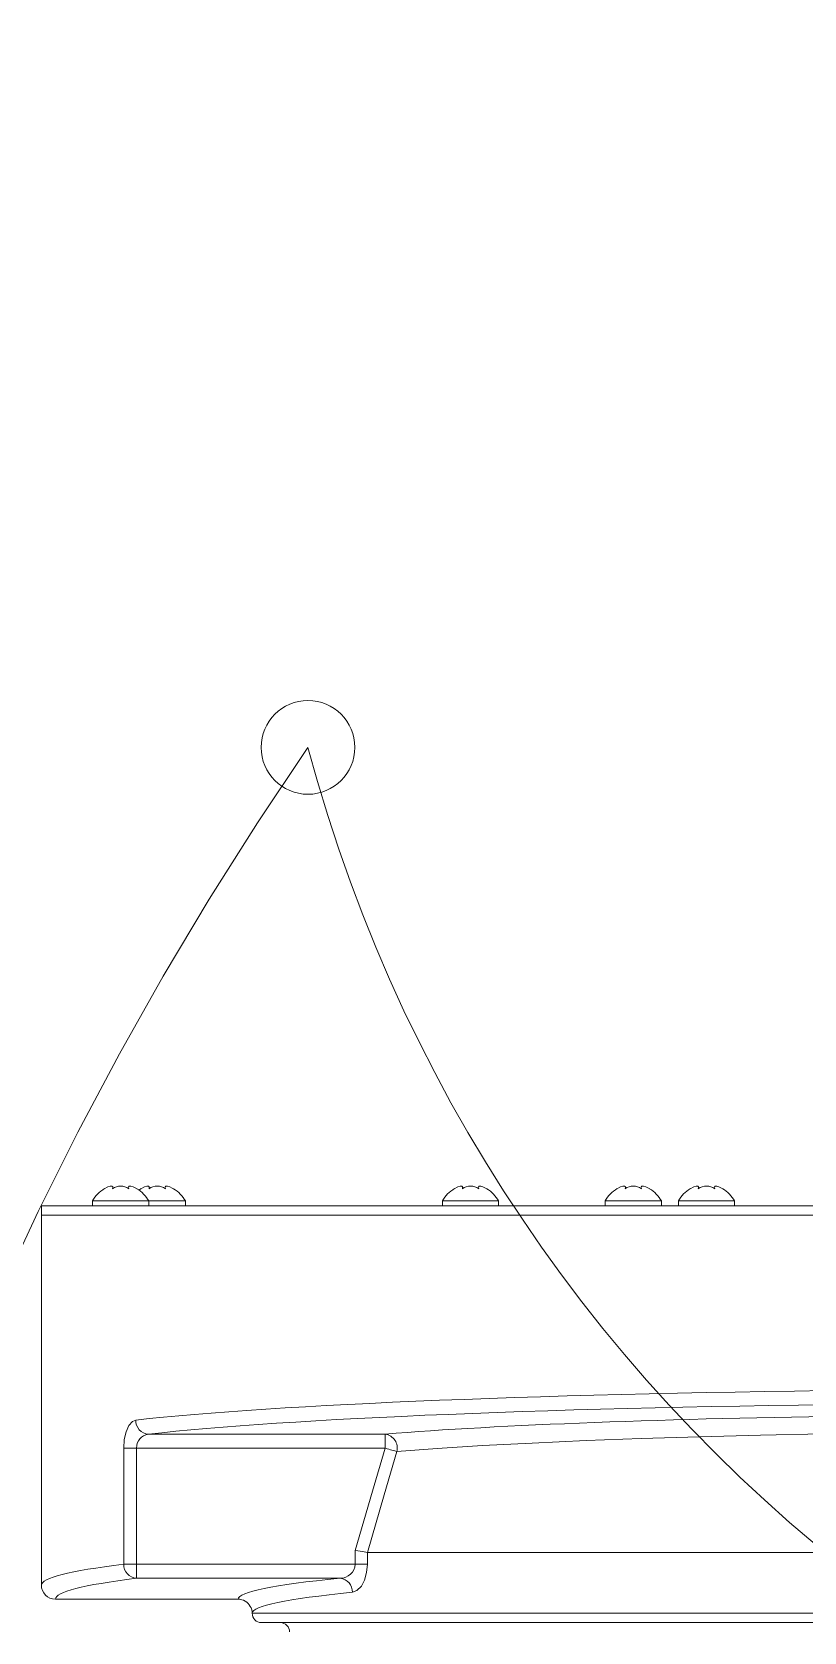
# Model space of a CAD drawing. Header units: millimetres. Extents: x 20 to 768, y 29 to 540.
# Drawn here: x 164.8 to 181.28, y 351 to 385.15 of the extents above; entities that cross this region are included whole.
import ezdxf

# ---------------------------------------------------------------- set-up
doc = ezdxf.new("R2010")
doc.units = ezdxf.units.MM
doc.linetypes.add('CENTERX2', pattern=[20.32, 12.7, -2.54, 2.54, -2.54])

msp = doc.modelspace()

# ---------------------------------------------------------------- linework, layer by layer
at = {"color": 7, "linetype": 'Continuous', "lineweight": 15}
for p, q in [((166.52791, 360.465276), (166.52791, 360.490206)), ((166.862143, 360.489521), (166.862143, 360.466555)), ((166.870028, 360.460919), (166.865241, 360.489521)), ((167.309457, 360.465276), (167.309457, 360.490206)), ((167.64369, 360.489521), (167.64369, 360.466555)), ((167.651574, 360.460919), (167.646788, 360.489521)), ((173.997867, 360.465276), (173.997867, 360.490206)), ((174.332099, 360.489521), (174.332099, 360.466555)), ((174.339983, 360.460919), (174.335198, 360.489521)), ((177.472085, 360.465276), (177.472085, 360.490206)), ((177.806318, 360.489521), (177.806318, 360.466555)), ((177.814202, 360.460919), (177.809416, 360.489521)), ((179.035499, 360.465276), (179.035499, 360.490206)), ((179.369732, 360.489521), (179.369732, 360.466555)), ((179.377615, 360.460919), (179.37283, 360.489521)), ((165.002616, 360.101652), (165.002616, 359.901652)), ((165.002616, 360.101652), (183.035402, 360.101652)), ((166.095027, 360.201651), (166.095027, 360.101652)), ((167.295028, 360.201651), (166.095027, 360.201651)), ((167.295028, 360.101652), (167.295028, 360.201651)), ((168.076575, 360.201651), (167.295028, 360.201651)), ((168.076575, 360.101652), (168.076575, 360.201651)), ((173.564982, 360.201651), (173.564982, 360.101652)), ((174.764982, 360.201651), (173.564982, 360.201651)), ((174.764982, 360.101652), (174.764982, 360.201651)), ((177.039202, 360.201651), (177.039202, 360.101652)), ((178.239202, 360.201651), (177.039202, 360.201651)), ((178.239202, 360.101652), (178.239202, 360.201651)), ((178.602616, 360.201651), (178.602616, 360.101652)), ((179.802616, 360.201651), (178.602616, 360.201651)), ((179.802616, 360.101652), (179.802616, 360.201651)), ((165.002616, 359.901652), (183.035402, 359.901652)), ((165.002616, 352.002064), (165.002616, 359.901652)), ((167.288394, 355.224769), (172.344234, 355.224769)), ((172.344234, 355.224769), (172.344234, 354.92518)), ((166.760617, 352.447529), (166.760617, 354.92518)), ((166.760617, 354.92518), (167.036645, 354.92518)), ((172.344234, 354.92518), (167.036645, 354.92518)), ((167.036645, 354.92518), (167.036645, 352.447529)), ((171.704577, 352.447529), (171.704577, 352.738583)), ((171.962409, 352.701841), (171.962409, 352.447529)), ((171.965089, 352.701652), (171.962409, 352.701841)), ((171.965089, 352.701652), (186.702615, 352.701652)), ((166.760617, 352.447529), (167.036645, 352.447529)), ((167.036645, 352.447529), (171.704577, 352.447529)), ((167.036645, 352.147941), (167.036645, 352.447529)), ((171.38035, 352.147941), (167.036645, 352.147941)), ((171.704577, 352.447529), (171.962409, 352.447529)), ((169.202623, 351.701652), (165.302621, 351.701652)), ((169.502617, 351.401653), (169.502616, 351.401487)), ((169.502617, 351.401653), (186.702615, 351.401653)), ((186.702615, 351.201652), (169.702616, 351.201652))]:
    msp.add_line(p, q, dxfattribs=at)
at = {"color": 7, "linetype": 'Continuous', "lineweight": 15, "flags": 128}
for points in [[(166.345027, 360.460919), (166.423702, 360.500717), (166.47342, 360.515857), (166.509117, 360.516292), (166.525869, 360.502979), (166.525702, 360.47692), (166.520028, 360.460919)], [(166.863368, 360.500717), (166.879456, 360.515857), (166.914183, 360.516292), (166.960552, 360.502979), (167.016965, 360.47692), (167.045027, 360.460919)], [(167.134319, 360.46553), (167.094891, 360.440597), (167.085801, 360.434312)], [(167.126573, 360.460919), (167.205249, 360.500717), (167.254966, 360.515857), (167.290664, 360.516292), (167.307415, 360.502979), (167.307249, 360.47692), (167.301574, 360.460919)], [(167.644915, 360.500717), (167.661002, 360.515857), (167.695729, 360.516292), (167.742099, 360.502979), (167.798512, 360.47692), (167.826573, 360.460919)], [(173.814982, 360.460919), (173.893657, 360.500717), (173.943375, 360.515857), (173.979072, 360.516292), (173.995824, 360.502979), (173.995657, 360.47692), (173.989983, 360.460919)], [(174.333323, 360.500717), (174.349411, 360.515857), (174.384138, 360.516292), (174.430507, 360.502979), (174.48692, 360.47692), (174.514983, 360.460919)], [(177.289202, 360.460919), (177.367876, 360.500717), (177.417594, 360.515857), (177.453292, 360.516292), (177.470044, 360.502979), (177.469877, 360.47692), (177.464202, 360.460919)], [(177.807543, 360.500717), (177.82363, 360.515857), (177.858358, 360.516292), (177.904727, 360.502979), (177.961139, 360.47692), (177.989202, 360.460919)], [(178.852615, 360.460919), (178.93129, 360.500717), (178.981007, 360.515857), (179.016705, 360.516292), (179.033457, 360.502979), (179.03329, 360.47692), (179.027615, 360.460919)], [(179.370957, 360.500717), (179.387043, 360.515857), (179.421771, 360.516292), (179.468141, 360.502979), (179.524553, 360.47692), (179.552615, 360.460919)], [(167.015847, 355.524358), (166.947147, 355.497486), (166.868464, 355.409372), (166.810252, 355.277164), (166.773486, 355.111776), (166.760617, 354.92518)], [(194.924244, 355.170325), (194.387929, 355.18466), (193.285081, 355.210346), (192.151011, 355.231835), (190.980612, 355.24912), (189.787046, 355.261962), (188.579419, 355.270277), (187.366835, 355.273985), (185.931359, 355.272347), (184.498452, 355.264259), (183.083192, 355.249837), (181.700658, 355.229205), (180.356329, 355.202361), (179.054496, 355.169481), (177.808607, 355.130942), (176.632111, 355.087124), (175.483247, 355.03584), (174.419102, 354.979174), (173.451309, 354.917807), (172.591504, 354.852419)], [(171.704577, 352.738583), (172.073999, 354.004489), (172.344234, 354.92518)], [(172.591504, 354.852419), (172.32251, 353.931728), (171.965089, 352.701652)], [(172.344234, 354.92518), (172.381317, 354.914269), (172.417781, 354.903539), (172.453019, 354.893169), (172.486442, 354.883334), (172.517496, 354.874197), (172.545661, 354.865909), (172.570468, 354.858609), (172.591504, 354.852419)], [(171.704577, 352.738583), (171.706629, 352.738291), (171.810226, 352.723529), (171.897019, 352.711161), (171.962409, 352.701841)], [(171.643646, 351.848352), (171.739289, 351.884432), (171.833777, 351.980248), (171.90256, 352.111203), (171.94656, 352.269071), (171.962409, 352.447529)]]:
    msp.add_lwpolyline(points, dxfattribs=at)
at = {"color": 7, "linetype": 'Continuous', "lineweight": 15}
msp.add_circle((170.693635, 369.883416), 1, dxfattribs=at)
at = {"color": 7, "linetype": 'CENTERX2', "lineweight": 0}
for centre, radius, start, end in [((203.002615, 378.501652), 134, 299.41474731, 180), ((203.002615, 378.501652), 130.743499, 314.29658528, 194.29658528), ((143.997116, 378.501652), 74.9945, 25.50539372, 205.5), ((232.505365, 327.40139), 75.00275, 145.5, 325.5)]:
    msp.add_arc(centre, radius, start, end, dxfattribs=at)
at = {"color": 7, "linetype": 'Continuous', "lineweight": 0}
msp.add_arc((203.002615, 378.501652), 33.438664, 194.9355699, 74.9541752, dxfattribs=at)
at = {"color": 7, "linetype": 'Continuous', "lineweight": 15}
for centre, radius, start, end in [((166.706966, 359.861754), 0.7, 120.3971521, 150.9502528), ((166.695028, 360.230368), 0.289446, 52.7996852, 127.2003148), ((166.683089, 359.861754), 0.7, 29.0497472, 59.1732432), ((167.476574, 360.230368), 0.289446, 52.7996852, 127.2003148), ((167.464635, 359.861754), 0.7, 29.0497472, 59.1732432), ((174.176922, 359.861754), 0.7, 120.3971521, 150.9502528), ((174.164983, 360.230368), 0.289446, 52.7996852, 127.2003148), ((174.153044, 359.861754), 0.7, 29.0497472, 59.1732432), ((177.651141, 359.861754), 0.7, 120.3971521, 150.9502528), ((177.639202, 360.230368), 0.289446, 52.7996852, 127.2003148), ((177.627263, 359.861754), 0.7, 29.0497472, 59.1732432), ((179.214554, 359.861754), 0.7, 120.3971521, 150.9502528), ((179.202615, 360.230368), 0.289446, 52.7996852, 127.2003148), ((179.190677, 359.861754), 0.7, 29.0497472, 59.1732432), ((167.310425, 355.518579), 0.294634, 178.8759739, 265.7117606), ((167.320939, 354.941853), 0.284782, 96.5620027, 183.3563758), ((172.30075, 354.927613), 0.300321, 345.4999879, 81.6745963), ((167.056258, 352.442966), 0.295676, 179.1157719, 266.1965554), ((171.383155, 352.470146), 0.322216, 269.501169, 355.9751122), ((171.351903, 351.857447), 0.291884, 358.2144642, 84.4072076), ((165.302873, 352.001909), 0.300258, 179.9705461, 269.9518145), ((169.202541, 351.401723), 0.299928, 29.4860112, 89.9843159), ((169.203334, 351.401631), 0.299283, 0.0040443, 29.5761037), ((169.201717, 351.401208), 0.300899, 0.0531883, 29.4942392), ((169.702615, 351.401652), 0.2, 180.0471778, 270), ((170.102615, 351.001652), 0.2, 0, 90)]:
    msp.add_arc(centre, radius, start, end, dxfattribs=at)
for centre, major_axis, ratio, start_param, end_param in [((187.002615, 355.049093), (22, 0), 0.051693128, 1.752116101, 2.710451543), ((187.002615, 354.749504), (21.7, 0), 0.052407779, 1.752116101, 2.710451543), ((187.002615, 354.735927), (17.37407, 0), 0.052412278, 1.088510473, 2.574922061), ((187.002615, 352.002064), (22, 0), 0.051693128, 2.739108637, 3.141592654), ((187.002615, 351.702475), (21.7, 0), 0.052407779, 2.739108637, 3.142316192), ((187.002615, 351.700829), (17.8, 0), 0.052407779, 2.641744559, 3.140710587), ((187.002615, 351.40124), (17.5, 0), 0.053306198, 2.641744559, 3.141151318)]:
    msp.add_ellipse(centre, major_axis=major_axis, ratio=ratio, start_param=start_param, end_param=end_param, dxfattribs=at)

doc.saveas('drawing.dxf')
